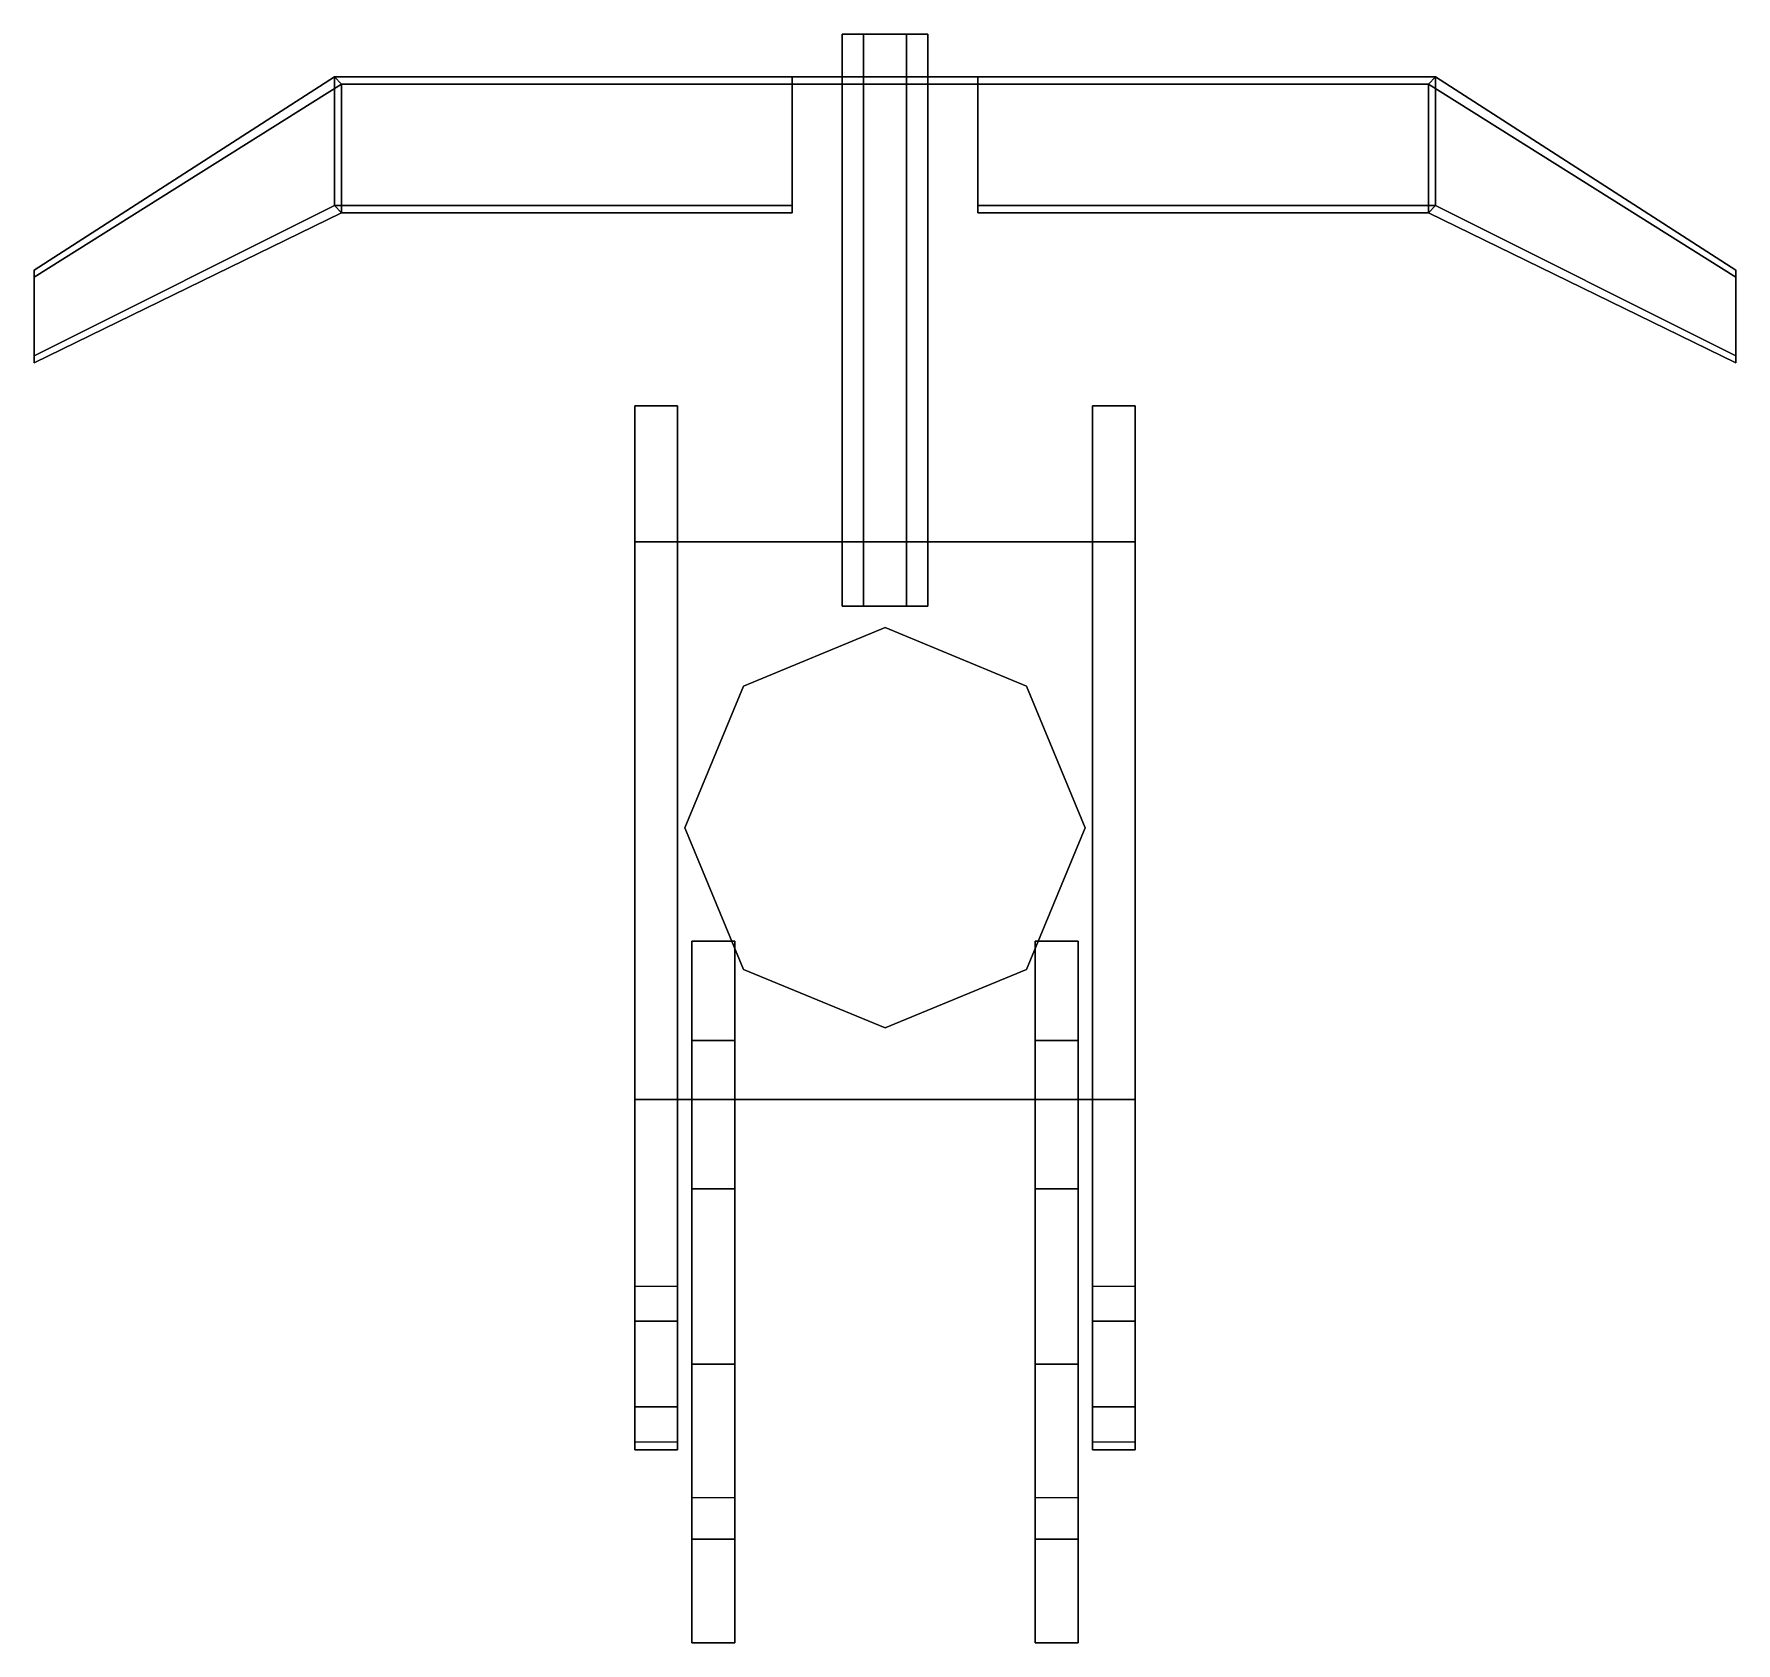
# Model space of a CAD drawing. Extents: x -1.19 to 1.19, y -1.14 to 1.11.
import ezdxf

# ---------------------------------------------------------------- set-up
doc = ezdxf.new("R2010")
doc.units = 0
doc.layers.add('TURRET', color=2, linetype='CONTINUOUS')

msp = doc.modelspace()

# ---------------------------------------------------------------- linework, layer by layer
at = {"layer": 'TURRET'}
for points in [[(-0.03, 1.11, 2.272), (-0.06, 1.11, 2.22), (-0.06, 0.31, 2.22), (-0.03, 0.31, 2.272)], [(-0.06, 1.11, 2.22), (-0.03, 1.11, 2.168), (-0.03, 0.31, 2.168), (-0.06, 0.31, 2.22)], [(0.06, 1.11, 2.22), (-0.06, 1.11, 2.22), (-0.03, 1.11, 2.272), (0.03, 1.11, 2.272)], [(0.03, 1.11, 2.168), (-0.03, 1.11, 2.168), (-0.06, 1.11, 2.22), (0.06, 1.11, 2.22)], [(0.03, 1.11, 2.272), (-0.03, 1.11, 2.272), (-0.03, 0.31, 2.272), (0.03, 0.31, 2.272)], [(-0.03, 1.11, 2.168), (0.03, 1.11, 2.168), (0.03, 0.31, 2.168), (-0.03, 0.31, 2.168)], [(0.06, 1.11, 2.22), (0.03, 1.11, 2.272), (0.03, 0.31, 2.272), (0.06, 0.31, 2.22)], [(0.03, 1.11, 2.168), (0.06, 1.11, 2.22), (0.06, 0.31, 2.22), (0.03, 0.31, 2.168)], [(-0.77, 1.05, 3), (-0.77, 1.05, 1.47), (-1.19, 0.78, 1.47), (-1.19, 0.78, 3)], [(-0.77, 1.05, 1.47), (-0.76, 1.04, 1.47), (-1.19, 0.77, 1.47), (-1.19, 0.78, 1.47)], [(-0.77, 0.87, 3.28), (-0.77, 1.05, 3), (-1.19, 0.78, 3), (-1.19, 0.66, 3.28)], [(0.77, 1.05, 2.32), (0.77, 1.05, 1.47), (-0.77, 1.05, 1.47), (-0.77, 1.05, 2.32)], [(0.77, 1.05, 1.47), (0.76, 1.04, 1.47), (-0.76, 1.04, 1.47), (-0.77, 1.05, 1.47)], [(-0.13, 0.87, 3.28), (-0.13, 1.05, 3), (-0.77, 1.05, 3), (-0.77, 0.87, 3.28)], [(-0.13, 1.05, 3), (-0.13, 1.05, 2.32), (-0.77, 1.05, 2.32), (-0.77, 1.05, 3)], [(-0.13, 1.05, 2.32), (-0.13, 1.04, 2.32), (0.13, 1.04, 2.32), (0.13, 1.05, 2.32)], [(-0.13, 0.86, 3.28), (-0.13, 1.04, 3), (-0.13, 1.05, 3), (-0.13, 0.87, 3.28)], [(-0.13, 1.04, 3), (-0.13, 1.04, 2.32), (-0.13, 1.05, 2.32), (-0.13, 1.05, 3)], [(0.13, 1.05, 3), (0.13, 1.04, 3), (0.13, 0.86, 3.28), (0.13, 0.87, 3.28)], [(0.77, 0.87, 3.28), (0.77, 1.05, 3), (0.13, 1.05, 3), (0.13, 0.87, 3.28)], [(0.77, 1.05, 3), (0.77, 1.05, 2.32), (0.13, 1.05, 2.32), (0.13, 1.05, 3)], [(0.13, 1.05, 2.32), (0.13, 1.04, 2.32), (0.13, 1.04, 3), (0.13, 1.05, 3)], [(1.19, 0.78, 1.47), (1.19, 0.77, 1.47), (0.76, 1.04, 1.47), (0.77, 1.05, 1.47)], [(1.19, 0.78, 3), (1.19, 0.78, 1.47), (0.77, 1.05, 1.47), (0.77, 1.05, 3)], [(1.19, 0.66, 3.28), (1.19, 0.78, 3), (0.77, 1.05, 3), (0.77, 0.87, 3.28)], [(-1.19, 0.77, 3), (-1.19, 0.77, 1.47), (-0.76, 1.04, 1.47), (-0.76, 1.04, 3)], [(-1.19, 0.65, 3.28), (-1.19, 0.77, 3), (-0.76, 1.04, 3), (-0.76, 0.86, 3.28)], [(-0.76, 1.04, 2.32), (-0.76, 1.04, 1.47), (0.76, 1.04, 1.47), (0.76, 1.04, 2.32)], [(-0.76, 0.86, 3.28), (-0.76, 1.04, 3), (-0.13, 1.04, 3), (-0.13, 0.86, 3.28)], [(-0.76, 1.04, 3), (-0.76, 1.04, 2.32), (-0.13, 1.04, 2.32), (-0.13, 1.04, 3)], [(0.13, 0.86, 3.28), (0.13, 1.04, 3), (0.76, 1.04, 3), (0.76, 0.86, 3.28)], [(0.13, 1.04, 3), (0.13, 1.04, 2.32), (0.76, 1.04, 2.32), (0.76, 1.04, 3)], [(0.76, 1.04, 3), (0.76, 1.04, 1.47), (1.19, 0.77, 1.47), (1.19, 0.77, 3)], [(0.76, 0.86, 3.28), (0.76, 1.04, 3), (1.19, 0.77, 3), (1.19, 0.65, 3.28)], [(-1.19, 0.66, 3.28), (-1.19, 0.65, 3.28), (-0.76, 0.86, 3.28), (-0.77, 0.87, 3.28)], [(-0.77, 0.87, 3.28), (-0.76, 0.86, 3.28), (-0.13, 0.86, 3.28), (-0.13, 0.87, 3.28)], [(0.13, 0.87, 3.28), (0.13, 0.86, 3.28), (0.76, 0.86, 3.28), (0.77, 0.87, 3.28)], [(0.77, 0.87, 3.28), (0.76, 0.86, 3.28), (1.19, 0.65, 3.28), (1.19, 0.66, 3.28)], [(-1.19, 0.78, 1.47), (-1.19, 0.77, 1.47), (-1.19, 0.77, 3), (-1.19, 0.78, 3)], [(-1.19, 0.78, 3), (-1.19, 0.77, 3), (-1.19, 0.65, 3.28), (-1.19, 0.66, 3.28)], [(1.19, 0.77, 3), (1.19, 0.77, 1.47), (1.19, 0.78, 1.47), (1.19, 0.78, 3)], [(1.19, 0.65, 3.28), (1.19, 0.77, 3), (1.19, 0.78, 3), (1.19, 0.66, 3.28)], [(-0.35, 0.59, 2.15), (-0.35, -0.38, 2.15), (-0.35, -0.38, 2.67), (-0.35, 0.59, 2.67)], [(-0.35, 0.59, 2.67), (-0.29, 0.59, 2.67), (-0.29, 0.59, 2.15), (-0.35, 0.59, 2.15)], [(-0.35, -0.38, 2.67), (-0.29, -0.38, 2.67), (-0.29, 0.59, 2.67), (-0.35, 0.59, 2.67)], [(-0.35, 0.59, 2.15), (-0.29, 0.59, 2.15), (-0.29, 0.4, 2.15), (-0.35, 0.4, 2.15)], [(-0.29, 0.59, 2.67), (-0.29, -0.38, 2.67), (-0.29, -0.38, 2.15), (-0.29, 0.59, 2.15)], [(0.29, 0.59, 2.15), (0.29, -0.38, 2.15), (0.29, -0.38, 2.67), (0.29, 0.59, 2.67)], [(0.29, -0.38, 2.67), (0.35, -0.38, 2.67), (0.35, 0.59, 2.67), (0.29, 0.59, 2.67)], [(0.29, 0.59, 2.67), (0.35, 0.59, 2.67), (0.35, 0.59, 2.15), (0.29, 0.59, 2.15)], [(0.29, 0.59, 2.15), (0.35, 0.59, 2.15), (0.35, 0.4, 2.15), (0.29, 0.4, 2.15)], [(0.35, 0.59, 2.67), (0.35, -0.38, 2.67), (0.35, -0.38, 2.15), (0.35, 0.59, 2.15)], [(-0.35, 0.4, 2.03), (-0.35, -0.38, 2.03), (-0.35, -0.38, 2.15), (-0.35, 0.4, 2.15)], [(0.35, 0.4, 2.15), (0.35, 0.4, 2.03), (-0.35, 0.4, 2.03), (-0.35, 0.4, 2.15)], [(0.35, 0.4, 2.03), (0.35, -0.38, 2.03), (-0.35, -0.38, 2.03), (-0.35, 0.4, 2.03)], [(-0.29, 0.4, 2.15), (-0.29, -0.38, 2.15), (0.29, -0.38, 2.15), (0.29, 0.4, 2.15)], [(0.35, -0.38, 2.15), (0.35, -0.38, 2.03), (0.35, 0.4, 2.03), (0.35, 0.4, 2.15)], [(0, 0.28, 1.85), (-0.198, 0.198, 1.85), (-0.198, 0.198, 2.03), (0, 0.28, 2.03)], [(0.198, 0.198, 1.85), (0, 0.28, 1.85), (0, 0.28, 2.03), (0.198, 0.198, 2.03)], [(-0.198, 0.198, 1.85), (-0.28, 0, 1.85), (-0.28, 0, 2.03), (-0.198, 0.198, 2.03)], [(0.28, 0, 1.85), (0.198, 0.198, 1.85), (0.198, 0.198, 2.03), (0.28, 0, 2.03)], [(-0.28, 0, 1.85), (-0.198, -0.198, 1.85), (-0.198, -0.198, 2.03), (-0.28, 0, 2.03)], [(0.198, -0.198, 1.85), (0.28, 0, 1.85), (0.28, 0, 2.03), (0.198, -0.198, 2.03)], [(-0.27, -0.1587, 2.4051), (-0.27, -0.2975, 2.1975), (-0.27, -0.75, 2.65)], [(-0.21, -0.1587, 2.4051), (-0.21, -0.2975, 2.1975), (-0.27, -0.2975, 2.1975), (-0.27, -0.1587, 2.4051)], [(-0.21, -0.75, 2.65), (-0.21, -0.1587, 2.4051), (-0.27, -0.1587, 2.4051), (-0.27, -0.75, 2.65)], [(-0.21, -0.75, 2.65), (-0.21, -0.75, 2.65), (-0.21, -0.2975, 2.1975), (-0.21, -0.1587, 2.4051)], [(0.27, -0.1587, 2.4051), (0.27, -0.2975, 2.1975), (0.21, -0.2975, 2.1975), (0.21, -0.1587, 2.4051)], [(0.21, -0.1587, 2.4051), (0.21, -0.2975, 2.1975), (0.21, -0.75, 2.65)], [(0.27, -0.75, 2.65), (0.27, -0.1587, 2.4051), (0.21, -0.1587, 2.4051), (0.21, -0.75, 2.65)], [(0.27, -0.75, 2.65), (0.27, -0.75, 2.65), (0.27, -0.2975, 2.1975), (0.27, -0.1587, 2.4051)], [(-0.198, -0.198, 1.85), (0, -0.28, 1.85), (0, -0.28, 2.03), (-0.198, -0.198, 2.03)], [(0, -0.28, 1.85), (0.198, -0.198, 1.85), (0.198, -0.198, 2.03), (0, -0.28, 2.03)], [(-0.27, -0.2975, 2.1975), (-0.27, -0.5051, 2.0587), (-0.27, -0.75, 2.65)], [(-0.21, -0.2975, 2.1975), (-0.21, -0.5051, 2.0587), (-0.27, -0.5051, 2.0587), (-0.27, -0.2975, 2.1975)], [(-0.21, -0.75, 2.65), (-0.21, -0.75, 2.65), (-0.21, -0.5051, 2.0587), (-0.21, -0.2975, 2.1975)], [(0.27, -0.2975, 2.1975), (0.27, -0.5051, 2.0587), (0.21, -0.5051, 2.0587), (0.21, -0.2975, 2.1975)], [(0.21, -0.2975, 2.1975), (0.21, -0.5051, 2.0587), (0.21, -0.75, 2.65)], [(0.27, -0.75, 2.65), (0.27, -0.75, 2.65), (0.27, -0.5051, 2.0587), (0.27, -0.2975, 2.1975)], [(-0.35, -0.38, 2.15), (-0.35, -0.38, 2.03), (0.35, -0.38, 2.03), (0.35, -0.38, 2.15)], [(-0.29, -0.38, 2.2), (-0.29, -0.87, 2.51), (-0.35, -0.87, 2.51), (-0.35, -0.38, 2.2)], [(-0.35, -0.38, 2.2), (-0.35, -0.87, 2.51), (-0.35, -0.87, 2.67), (-0.35, -0.38, 2.67)], [(-0.35, -0.38, 2.15), (-0.29, -0.38, 2.15), (-0.29, -0.38, 2.2), (-0.35, -0.38, 2.2)], [(-0.35, -0.87, 2.67), (-0.29, -0.87, 2.67), (-0.29, -0.38, 2.67), (-0.35, -0.38, 2.67)], [(-0.29, -0.38, 2.67), (-0.29, -0.87, 2.67), (-0.29, -0.87, 2.51), (-0.29, -0.38, 2.2)], [(0.29, -0.38, 2.15), (0.35, -0.38, 2.15), (0.35, -0.38, 2.2), (0.29, -0.38, 2.2)], [(0.29, -0.38, 2.2), (0.29, -0.87, 2.51), (0.29, -0.87, 2.67), (0.29, -0.38, 2.67)], [(0.29, -0.87, 2.67), (0.35, -0.87, 2.67), (0.35, -0.38, 2.67), (0.29, -0.38, 2.67)], [(0.35, -0.38, 2.2), (0.35, -0.87, 2.51), (0.29, -0.87, 2.51), (0.29, -0.38, 2.2)], [(0.35, -0.38, 2.67), (0.35, -0.87, 2.67), (0.35, -0.87, 2.51), (0.35, -0.38, 2.2)], [(-0.27, -0.5051, 2.0587), (-0.27, -0.75, 2.01), (-0.27, -0.75, 2.65)], [(-0.21, -0.5051, 2.0587), (-0.21, -0.75, 2.01), (-0.27, -0.75, 2.01), (-0.27, -0.5051, 2.0587)], [(-0.21, -0.75, 2.65), (-0.21, -0.75, 2.65), (-0.21, -0.75, 2.01), (-0.21, -0.5051, 2.0587)], [(0.27, -0.5051, 2.0587), (0.27, -0.75, 2.01), (0.21, -0.75, 2.01), (0.21, -0.5051, 2.0587)], [(0.21, -0.5051, 2.0587), (0.21, -0.75, 2.01), (0.21, -0.75, 2.65)], [(0.27, -0.75, 2.65), (0.27, -0.75, 2.65), (0.27, -0.75, 2.01), (0.27, -0.5051, 2.0587)], [(-0.29, -0.69, 2.7539), (-0.29, -0.6415, 2.67), (-0.35, -0.6415, 2.67), (-0.35, -0.69, 2.7539)], [(-0.35, -0.81, 2.7539), (-0.35, -0.69, 2.7539), (-0.35, -0.6415, 2.67), (-0.35, -0.8585, 2.67)], [(-0.29, -0.8585, 2.67), (-0.29, -0.6415, 2.67), (-0.29, -0.69, 2.7539), (-0.29, -0.81, 2.7539)], [(0.29, -0.81, 2.7539), (0.29, -0.69, 2.7539), (0.29, -0.6415, 2.67), (0.29, -0.8585, 2.67)], [(0.35, -0.69, 2.7539), (0.35, -0.6415, 2.67), (0.29, -0.6415, 2.67), (0.29, -0.69, 2.7539)], [(0.35, -0.8585, 2.67), (0.35, -0.6415, 2.67), (0.35, -0.69, 2.7539), (0.35, -0.81, 2.7539)], [(-0.29, -0.81, 2.7539), (-0.29, -0.69, 2.7539), (-0.35, -0.69, 2.7539), (-0.35, -0.81, 2.7539)], [(0.35, -0.81, 2.7539), (0.35, -0.69, 2.7539), (0.29, -0.69, 2.7539), (0.29, -0.81, 2.7539)], [(-0.27, -0.75, 2.01), (-0.27, -0.9949, 2.0587), (-0.27, -0.75, 2.65)], [(-0.21, -0.75, 2.01), (-0.21, -0.9949, 2.0587), (-0.27, -0.9949, 2.0587), (-0.27, -0.75, 2.01)], [(-0.21, -0.75, 2.65), (-0.21, -0.75, 2.65), (-0.21, -0.9949, 2.0587), (-0.21, -0.75, 2.01)], [(0.27, -0.75, 2.01), (0.27, -0.9949, 2.0587), (0.21, -0.9949, 2.0587), (0.21, -0.75, 2.01)], [(0.21, -0.75, 2.01), (0.21, -0.9949, 2.0587), (0.21, -0.75, 2.65)], [(0.27, -0.75, 2.65), (0.27, -0.75, 2.65), (0.27, -0.9949, 2.0587), (0.27, -0.75, 2.01)], [(-0.29, -0.8585, 2.67), (-0.29, -0.81, 2.7539), (-0.35, -0.81, 2.7539), (-0.35, -0.8585, 2.67)], [(0.35, -0.8585, 2.67), (0.35, -0.81, 2.7539), (0.29, -0.81, 2.7539), (0.29, -0.8585, 2.67)], [(-0.35, -0.87, 2.51), (-0.29, -0.87, 2.51), (-0.29, -0.87, 2.67), (-0.35, -0.87, 2.67)], [(0.29, -0.87, 2.51), (0.35, -0.87, 2.51), (0.35, -0.87, 2.67), (0.29, -0.87, 2.67)], [(-0.21, -1.14, 2.16), (-0.21, -0.9369, 2.1987), (-0.27, -0.9369, 2.1987), (-0.27, -1.14, 2.16)], [(-0.27, -0.9949, 2.0587), (-0.27, -1.14, 2.16), (-0.27, -0.9369, 2.1987)], [(-0.21, -0.9369, 2.1987), (-0.21, -0.9369, 2.1987), (-0.21, -1.14, 2.16), (-0.21, -0.9949, 2.0587)], [(0.21, -0.9949, 2.0587), (0.21, -1.14, 2.16), (0.21, -0.9369, 2.1987)], [(0.27, -1.14, 2.16), (0.27, -0.9369, 2.1987), (0.21, -0.9369, 2.1987), (0.21, -1.14, 2.16)], [(0.27, -0.9369, 2.1987), (0.27, -0.9369, 2.1987), (0.27, -1.14, 2.16), (0.27, -0.9949, 2.0587)], [(-0.21, -0.9949, 2.0587), (-0.21, -1.14, 2.16), (-0.27, -1.14, 2.16), (-0.27, -0.9949, 2.0587)], [(0.27, -0.9949, 2.0587), (0.27, -1.14, 2.16), (0.21, -1.14, 2.16), (0.21, -0.9949, 2.0587)]]:
    msp.add_3dface(points, dxfattribs=at)

doc.saveas('drawing.dxf')
